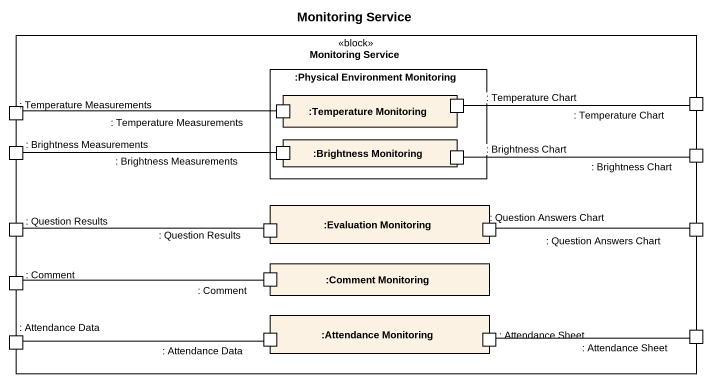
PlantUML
@startuml
title Monitoring Service
rectangle "Monitoring Service" as Monitoring_Service <<block>> {
  rectangle ":Physical Environment Monitoring" as Physical_Environment {
    rectangle ":Temperature Monitoring" as Temperature_Monitoring {
      port ": Temperature Measurements" as Temperature_Measurements_2
      port ": Temperature Chart" as Temperature_Chart
    }
    rectangle ":Brightness Monitoring" as Brightness_Monitoring {
      port ": Brightness Measurements" as Brightness_Measurements_2
      port ": Brightness Chart" as Brightness_Chart
    }
  }
  port ": Temperature Measurements" as Temperature_Measurements
  port ": Temperature Chart" as Temperature_Chart_2
  port ": Brightness Measurements" as Brightness_Measurements
  port ": Brightness Chart" as Brightness_Chart_2
  rectangle ":Evaluation Monitoring" as Evaluation_Monitoring {
    port ": Question Results" as Question_Results_2
    port ": Question Answers Chart" as Question_Answers_Chart
  }
  port ": Question Results" as Question_Results
  port ": Question Answers Chart" as Question_Answers_Chart_2
  port ": Comment" as Comment
  rectangle ":Comment Monitoring" as Comment_Monitoring {
    port ": Comment" as Comment_2
  }
  port ": Attendance Data" as Attendance_Data
  rectangle ":Attendance Monitoring" as Attendance_Monitoring {
    port ": Attendance Data" as Attendance_Data_2
    port ": Attendance Sheet" as Attendance_Sheet
  }
  port ": Attendance Sheet" as Attendance_Sheet_2
}
Temperature_Measurements -right- Temperature_Measurements_2
Temperature_Chart_2 -left- Temperature_Chart
Brightness_Measurements -right- Brightness_Measurements_2
Brightness_Chart_2 -left- Brightness_Chart
Question_Results -right- Question_Results_2
Question_Answers_Chart_2 -left- Question_Answers_Chart
Comment -right- Comment_2
Attendance_Data -right- Attendance_Data_2
Attendance_Sheet_2 -left- Attendance_Sheet
@enduml
